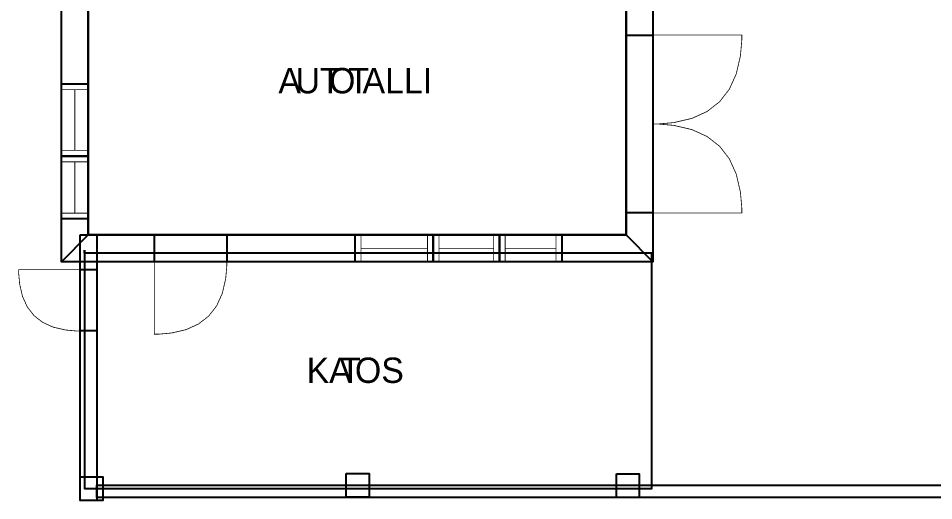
# Model space of a CAD drawing. Extents: x 2.3 to 24.4, y 0 to 18.
# Drawn here: x 2.79 to 15.22, y 0.01 to 6.55 of the extents above; entities that cross this region are included whole.
import ezdxf

# ---------------------------------------------------------------- set-up
doc = ezdxf.new("R2010")
doc.units = 0
doc.layers.get('0').update_dxf_attribs({"linetype": 'CONTINUOUS'})

msp = doc.modelspace()

# ---------------------------------------------------------------- linework, layer by layer
at = {"color": 0}
for points, const_width in [([(3.38021, 3.25379), (3.38021, 7.66015), (3.74479, 8.2111), (3.74479, 3.61838), (3.38021, 3.25379)], 0.00208), ([(11.4099, 7.77311), (11.4099, 3.25379), (11.0453, 3.61838), (11.0453, 8.21061), (11.4099, 7.77311)], 0.00208), ([(11.0453, 6.32781), (11.4099, 6.32781), (11.4099, 3.9151), (11.0453, 3.9151), (11.0453, 6.32781)], 0.01042), ([(11.0453, 6.32781), (11.4099, 6.32781), (11.4099, 3.9151), (11.0453, 3.9151), (11.0453, 6.32781)], 0.01042), ([(11.4099, 5.12142), (11.4805, 5.12142), (11.6926, 5.14031), (11.9377, 5.19683), (12.145, 5.29107), (12.3147, 5.42301), (12.4466, 5.59267), (12.5408, 5.80003), (12.5974, 6.04508), (12.6163, 6.25717), (12.6163, 6.32781), (11.4099, 6.32781), (11.4099, 5.12142)], 0.01042), ([(3.38021, 5.66499), (3.74479, 5.66499), (3.74479, 4.68582), (3.38021, 4.68582), (3.38021, 5.66499)], 0.01042), ([(3.38021, 5.66499), (3.74479, 5.66499), (3.74479, 4.68582), (3.38021, 4.68582), (3.38021, 5.66499)], 0.01042), ([(11.4099, 5.12142), (11.4805, 5.12142), (11.6926, 5.1026), (11.9377, 5.04606), (12.145, 4.95182), (12.3147, 4.81988), (12.4466, 4.65022), (12.5408, 4.44287), (12.5974, 4.19786), (12.6163, 3.98579), (12.6163, 3.9151), (11.4099, 3.9151), (11.4099, 5.12142)], 0.01042), ([(3.38021, 4.68582), (3.74479, 4.68582), (3.74479, 3.83425), (3.38021, 3.83425), (3.38021, 4.68582)], 0.01042), ([(3.38021, 4.68582), (3.74479, 4.68582), (3.74479, 3.83425), (3.38021, 3.83425), (3.38021, 4.68582)], 0.01042), ([(11.4099, 3.25379), (3.38021, 3.25379), (3.74479, 3.61838), (11.0453, 3.61838), (11.4099, 3.25379)], 0.00208), ([(3.63238, 3.61838), (3.86165, 3.61838), (3.86165, 0.01373), (3.63238, 0.01373), (3.63238, 3.61838)], 0.00208), ([(4.64242, 3.61838), (5.62543, 3.61838), (5.62543, 3.25379), (4.64242, 3.25379), (4.64242, 3.61838)], 0.01042), ([(4.64242, 3.61838), (5.62543, 3.61838), (5.62543, 3.25379), (4.64242, 3.25379), (4.64242, 3.61838)], 0.01042), ([(7.36957, 3.61838), (8.42708, 3.61838), (8.42708, 3.25379), (7.36957, 3.25379), (7.36957, 3.61838)], 0.01042), ([(7.36957, 3.61838), (8.42708, 3.61838), (8.42708, 3.25379), (7.36957, 3.25379), (7.36957, 3.61838)], 0.01042), ([(8.42708, 3.61838), (9.32596, 3.61838), (9.32596, 3.25379), (8.42708, 3.25379), (8.42708, 3.61838)], 0.01042), ([(8.42708, 3.61838), (9.32596, 3.61838), (9.32596, 3.25379), (8.42708, 3.25379), (8.42708, 3.61838)], 0.01042), ([(9.32596, 3.61838), (10.172, 3.61838), (10.172, 3.25379), (9.32596, 3.25379), (9.32596, 3.61838)], 0.01042), ([(9.32596, 3.61838), (10.172, 3.61838), (10.172, 3.25379), (9.32596, 3.25379), (9.32596, 3.61838)], 0.01042), ([(3.69461, 3.40924), (3.69461, 0.17963), (11.3967, 0.17963), (11.3967, 3.36882), (3.69168, 3.36882), (3.69461, 3.40924)], 0.00208), ([(5.62543, 3.25379), (5.62543, 3.19624), (5.61003, 3.02344), (5.56396, 2.82379), (5.48719, 2.65483), (5.37967, 2.51665), (5.24149, 2.40913), (5.07254, 2.33236), (4.87289, 2.28629), (4.70008, 2.27089), (4.64253, 2.27089), (4.64253, 3.25379), (5.62543, 3.25379)], 0.01042), ([(3.63238, 2.31413), (3.58361, 2.31413), (3.43728, 2.32715), (3.26818, 2.36615), (3.12511, 2.43121), (3.00808, 2.52225), (2.91704, 2.63932), (2.852, 2.78239), (2.81299, 2.95144), (2.80003, 3.09776), (2.80003, 3.14654), (3.63238, 3.14654), (3.63238, 2.31413)], 0.01042), ([(3.63238, 3.14654), (3.86165, 3.14654), (3.86165, 2.31413), (3.63238, 2.31413), (3.63238, 3.14654)], 0.01042), ([(3.63238, 3.14654), (3.86165, 3.14654), (3.86165, 2.31413), (3.63238, 2.31413), (3.63238, 3.14654)], 0.01042), ([(3.86165, 0.22244), (18.3728, 0.22244), (18.3728, 0.05507), (3.86165, 0.05507), (3.86165, 0.22244)], 0.00208)]:
    msp.add_lwpolyline(points, close=True, dxfattribs=dict(at, const_width=const_width))
for points in [[(3.38021, 3.25379), (3.38021, 7.66015), (3.74479, 8.2111), (3.74479, 3.61838), (3.38021, 3.25379)], [(11.4099, 7.77311), (11.4099, 3.25379), (11.0453, 3.61838), (11.0453, 8.21061), (11.4099, 7.77311)], [(11.4099, 3.25379), (3.38021, 3.25379), (3.74479, 3.61838), (11.0453, 3.61838), (11.4099, 3.25379)], [(3.63238, 3.61838), (3.86165, 3.61838), (3.86165, 0.01373), (3.63238, 0.01373), (3.63238, 3.61838)], [(7.24761, 0.38227), (7.55772, 0.38227), (7.55772, 0.06049), (7.24761, 0.06049), (7.24761, 0.38227)], [(10.9145, 0.37684), (11.2246, 0.37684), (11.2246, 0.05507), (10.9145, 0.05507), (10.9145, 0.37684)], [(3.63249, 0.3355), (3.9426, 0.3355), (3.9426, 0.01373), (3.63249, 0.01373), (3.63249, 0.3355)]]:
    msp.add_lwpolyline(points, close=True, dxfattribs=at)
at = {"color": 7, "const_width": 0.00208}
msp.add_lwpolyline([(3.74479, 7.74132), (11.0453, 7.74132), (11.0453, 3.61838), (3.74479, 3.61838), (3.74479, 7.74132)], close=True, dxfattribs=at)
at = {"color": 7}
for points in [[(3.74479, 7.74132), (11.0453, 7.74132), (11.0453, 3.61838), (3.74479, 3.61838), (3.74479, 7.74132)], [(11.0453, 6.32781), (11.4099, 6.32781), (11.4099, 3.9151), (11.0453, 3.9151), (11.0453, 6.32781)], [(11.0453, 6.32781), (11.4099, 6.32781), (11.4099, 3.9151), (11.0453, 3.9151), (11.0453, 6.32781)], [(3.38021, 5.66499), (3.74479, 5.66499), (3.74479, 4.68582), (3.38021, 4.68582), (3.38021, 5.66499)], [(3.38021, 5.66499), (3.74479, 5.66499), (3.74479, 4.68582), (3.38021, 4.68582), (3.38021, 5.66499)], [(3.38021, 4.68582), (3.74479, 4.68582), (3.74479, 3.83425), (3.38021, 3.83425), (3.38021, 4.68582)], [(3.38021, 4.68582), (3.74479, 4.68582), (3.74479, 3.83425), (3.38021, 3.83425), (3.38021, 4.68582)], [(4.64242, 3.61838), (5.62543, 3.61838), (5.62543, 3.25379), (4.64242, 3.25379), (4.64242, 3.61838)], [(4.64242, 3.61838), (5.62543, 3.61838), (5.62543, 3.25379), (4.64242, 3.25379), (4.64242, 3.61838)], [(7.36957, 3.61838), (8.42708, 3.61838), (8.42708, 3.25379), (7.36957, 3.25379), (7.36957, 3.61838)], [(7.36957, 3.61838), (8.42708, 3.61838), (8.42708, 3.25379), (7.36957, 3.25379), (7.36957, 3.61838)], [(8.42708, 3.61838), (9.32596, 3.61838), (9.32596, 3.25379), (8.42708, 3.25379), (8.42708, 3.61838)], [(8.42708, 3.61838), (9.32596, 3.61838), (9.32596, 3.25379), (8.42708, 3.25379), (8.42708, 3.61838)], [(9.32596, 3.61838), (10.172, 3.61838), (10.172, 3.25379), (9.32596, 3.25379), (9.32596, 3.61838)], [(9.32596, 3.61838), (10.172, 3.61838), (10.172, 3.25379), (9.32596, 3.25379), (9.32596, 3.61838)], [(3.69461, 3.40924), (3.69461, 0.17963), (11.3967, 0.17963), (11.3967, 3.36882), (3.69168, 3.36882), (3.69461, 3.40924)], [(3.63238, 3.14654), (3.86165, 3.14654), (3.86165, 2.31413), (3.63238, 2.31413), (3.63238, 3.14654)], [(3.63238, 3.14654), (3.86165, 3.14654), (3.86165, 2.31413), (3.63238, 2.31413), (3.63238, 3.14654)], [(3.86165, 0.22244), (18.3728, 0.22244), (18.3728, 0.05507), (3.86165, 0.05507), (3.86165, 0.22244)]]:
    msp.add_lwpolyline(points, close=True, dxfattribs=at)
at = {"color": 0, "const_width": 0.01042}
for points in [[(3.38015, 5.58686), (3.74474, 5.58686)], [(3.56244, 4.76389), (3.56244, 5.58686)], [(3.38015, 4.76389), (3.74474, 4.76389)], [(3.38015, 4.60764), (3.74474, 4.60764)], [(3.56244, 3.91243), (3.56244, 4.60764)], [(3.38015, 3.91243), (3.74474, 3.91243)], [(7.44769, 3.25379), (7.44769, 3.61838)], [(8.34896, 3.25379), (8.34896, 3.61838)], [(8.50521, 3.25379), (8.50521, 3.61838)], [(9.24789, 3.25379), (9.24789, 3.61838)], [(9.40414, 3.25379), (9.40414, 3.61838)], [(10.0939, 3.25379), (10.0939, 3.61838)], [(8.34896, 3.43608), (7.44769, 3.43608)], [(9.24789, 3.43608), (8.50521, 3.43608)], [(10.0939, 3.43608), (9.40414, 3.43608)]]:
    msp.add_lwpolyline(points, dxfattribs=at)

# ---------------------------------------------------------------- texts
at = {"color": 0}
for s, p in [('A', (6.32544, 5.53704)), ('UT', (6.55869, 5.53704)), ('O', (7.01382, 5.53704)), ('T', (7.27579, 5.53704)), ('ALLI', (7.46765, 5.53704)), ('KA', (6.70817, 1.60961)), ('T', (7.16103, 1.60961)), ('OS', (7.36458, 1.60961))]:
    msp.add_text(s, height=0.34375, dxfattribs=at).set_placement(p)

doc.saveas('drawing.dxf')
